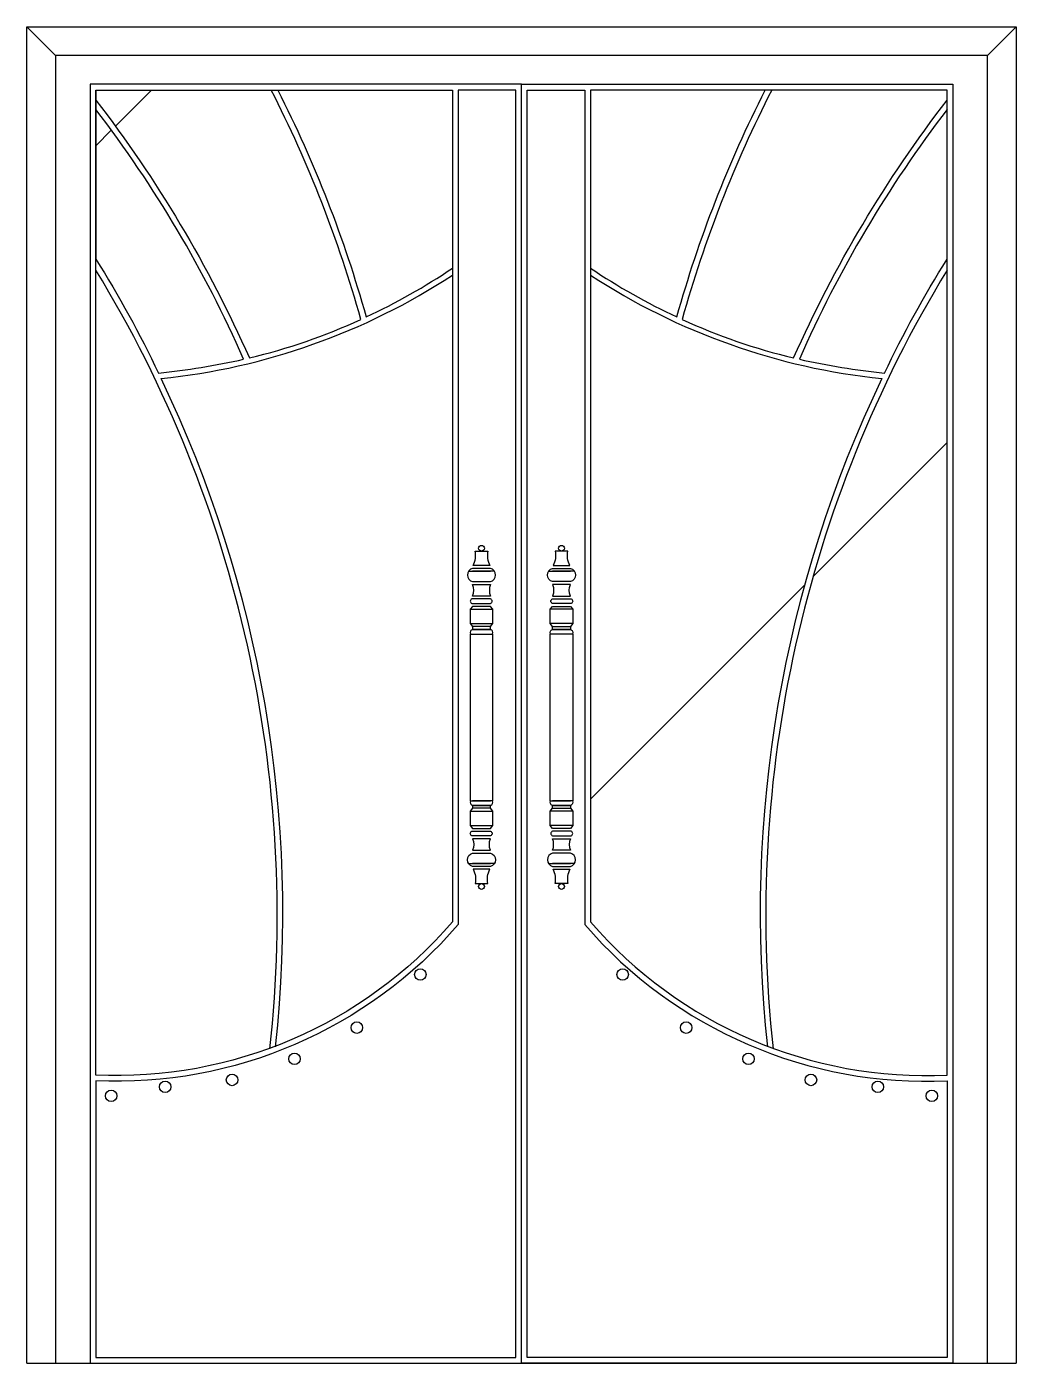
# Model space of a CAD drawing. Header units: metres. Extents: x 0 to 1548, y 0 to 2090.
import ezdxf

# ---------------------------------------------------------------- set-up
doc = ezdxf.new("R2010")
doc.units = ezdxf.units.M
for name, color, linetype in [('2', 2, 'Continuous'), ('3', 3, 'Continuous'), ('4', 4, 'Continuous'), ('7', 7, 'Continuous'), ('BH', 3, 'Continuous')]:
    doc.layers.add(name, color=color, linetype=linetype)

msp = doc.modelspace()

# ---------------------------------------------------------------- hatches: boundary and pattern name
at = {"layer": 'BH'}
h = msp.add_hatch(dxfattribs=at)
h.set_pattern_fill('AR-RROOF,_O', scale=400)
h.set_pattern_definition([(45, (0, 0), (-898, 898), [])])
h.paths.add_polyline_path([(348.27, 1572.16, 0.04), (486.63, 1616.84), (515.98, 1655.97, 0.05), (382.49, 1991), (108, 1991), (108, 1975.42, -0.06)])
h.paths.add_polyline_path([(486.63, 1616.84, 0.01), (522.67, 1632.34), (515.98, 1655.97)])
h.paths.add_polyline_path([(522.73, 1664.97), (666, 1856), (666, 1991), (392.61, 1991, -0.05)])
h.paths.add_polyline_path([(522.73, 1664.97), (530.95, 1636.15, 0.04), (666, 1712.46), (666, 1856)])
h.paths.add_polyline_path([(666, 1701.63, -0.05), (476.27, 1603.03), (288.16, 1352.21, -0.09), (400.36, 698.18), (508.33, 554.23, 0.08), (666, 690.06)])
h.paths.add_polyline_path([(476.27, 1603.03, -0.07), (210.2, 1539.82, -0.03), (288.16, 1352.21)])
h.paths.add_polyline_path([(108, 1960.73), (108, 1726.5, -0.03), (206.04, 1548.47, 0.03), (339.37, 1570.04, 0.06)])
h.paths.add_polyline_path([(108, 1709.65), (108, 1112), (281.84, 1343.79, 0.05)])
h.paths.add_polyline_path([(391.75, 709.67, 0.08), (281.84, 1343.79), (108, 1112), (108, 1088)])
h.paths.add_polyline_path([(108, 1088), (108, 450.56, 0.1), (380.41, 491.6, 0.03), (391.75, 709.67)])
h.paths.add_polyline_path([(389.36, 494.96, 0.05), (508.33, 554.23), (400.36, 698.18, -0.03)])
h.paths.add_polyline_path([(882, 690.06, 0.08), (1039.67, 554.23), (1147.64, 698.18, -0.09), (1259.84, 1352.21), (1071.73, 1603.03, -0.05), (882, 1701.63)])
h.paths.add_polyline_path([(1147.64, 698.18), (1039.67, 554.23, 0.05), (1158.64, 494.96, -0.03)])
h.paths.add_polyline_path([(1440, 1088), (1156.25, 709.67, 0.03), (1167.59, 491.6, 0.1), (1440, 450.56)])
h.paths.add_polyline_path([(1440, 1088), (1440, 1112), (1266.16, 1343.79, 0.08), (1156.25, 709.67)])
h.paths.add_polyline_path([(1440, 1709.65, 0.05), (1266.16, 1343.79), (1440, 1112)])
h.paths.add_polyline_path([(1259.84, 1352.21, -0.03), (1337.8, 1539.82, -0.07), (1071.73, 1603.03)])
h.paths.add_polyline_path([(1208.63, 1570.04, 0.03), (1341.96, 1548.47, -0.03), (1440, 1726.5), (1440, 1960.73, 0.06)])
h.paths.add_polyline_path([(1440, 1975.42), (1440, 1991), (1165.51, 1991, 0.05), (1032.02, 1655.97), (1061.37, 1616.84, 0.04), (1199.73, 1572.16, -0.06)])
h.paths.add_polyline_path([(1032.02, 1655.97), (1025.33, 1632.34, 0.01), (1061.37, 1616.84)])
h.paths.add_polyline_path([(882, 1712.46, 0.04), (1017.05, 1636.15), (1025.27, 1664.97), (882, 1856)])
h.paths.add_polyline_path([(1155.39, 1991), (882, 1991), (882, 1856), (1025.27, 1664.97, -0.05)])

# ---------------------------------------------------------------- linework, layer by layer
at = {"layer": '2'}
msp.add_line((0, 0), (1548, 0), dxfattribs=at)
at = {"layer": '3'}
for points in [[(675, 1991), (675, 685.97, -0.23), (108, 441.55, -0.23)], [(873, 1991), (873, 685.97, 0.23), (1440, 441.55, 0.23)]]:
    msp.add_lwpolyline(points, format="xyb", dxfattribs=at)
for points in [[(108, 441.55), (108, 9), (765, 9), (765, 1991), (675, 1991)], [(108, 1991), (108, 1726.5)], [(1440, 441.55), (1440, 9), (783, 9), (783, 1991), (873, 1991)]]:
    msp.add_lwpolyline(points, dxfattribs=at)
at = {"layer": '4'}
for p, q in [((45, 2045), (0, 2090)), ((1548, 2090), (1503, 2045))]:
    msp.add_line(p, q, dxfattribs=at)
msp.add_lwpolyline([(0, 0), (0, 2090), (1548, 2090), (1548, 0)], dxfattribs=at)
for points in [[(99, 2000), (99, 0), (774, 0), (774, 2000)], [(1449, 2000), (1449, 0), (774, 0), (774, 2000)]]:
    msp.add_lwpolyline(points, close=True, dxfattribs=at)
for points in [[(108, 450.56), (108, 1991), (666, 1991), (666, 690.06, -0.23)], [(1440, 450.56), (1440, 1991), (882, 1991), (882, 690.06, 0.23)]]:
    msp.add_lwpolyline(points, format="xyb", close=True, dxfattribs=at)
at = {"layer": '7'}
for p, q in [((691.12, 1238.47), (725.4, 1238.47)), ((731.78, 1238.47), (697.5, 1238.47)), ((816.22, 1238.47), (850.5, 1238.47)), ((856.88, 1238.47), (822.6, 1238.47)), ((693.9, 1179.07), (729, 1179.07)), ((854.1, 1179.07), (819, 1179.07)), ((693.9, 1156.57), (729, 1156.57)), ((725.4, 1152.07), (697.5, 1152.07)), ((854.1, 1156.57), (819, 1156.57)), ((822.6, 1152.07), (850.5, 1152.07)), ((694.16, 1140.37), (728.74, 1140.37)), ((697.5, 1147.57), (725.4, 1147.57)), ((725.4, 1147.57), (697.5, 1147.57)), ((853.84, 1140.37), (819.26, 1140.37)), ((822.6, 1147.57), (850.5, 1147.57)), ((850.5, 1147.57), (822.6, 1147.57)), ((694.16, 879.63), (725.4, 879.63)), ((728.74, 879.63), (697.5, 879.63)), ((819.26, 879.63), (850.5, 879.63)), ((853.84, 879.63), (822.6, 879.63)), ((693.9, 863.43), (729, 863.43)), ((725.4, 872.43), (697.5, 872.43)), ((697.5, 872.43), (725.4, 872.43)), ((725.4, 867.93), (697.5, 867.93)), ((854.1, 863.43), (819, 863.43)), ((850.5, 872.43), (822.6, 872.43)), ((822.6, 872.43), (850.5, 872.43)), ((822.6, 867.93), (850.5, 867.93)), ((693.9, 840.93), (729, 840.93)), ((854.1, 840.93), (819, 840.93)), ((691.12, 781.53), (725.4, 781.53)), ((731.78, 781.53), (697.5, 781.53)), ((816.22, 781.53), (850.5, 781.53)), ((856.88, 781.53), (822.6, 781.53))]:
    msp.add_line(p, q, dxfattribs=at)
msp.add_lwpolyline([(1503, 0), (1503, 2045), (45, 2045), (45, 0)], dxfattribs=at)
for points in [[(108, 1975.42, -0.06), (348.27, 1572.16, 0.05), (522.67, 1632.34, 0.05), (382.49, 1991, 0.05)], [(392.61, 1991, -0.05), (530.95, 1636.15, 0.04), (666, 1712.46, 0.04)], [(882, 1712.46, 0.04), (1017.05, 1636.15, -0.05), (1155.39, 1991)], [(1165.51, 1991, 0.05), (1025.33, 1632.34, 0.05), (1199.73, 1572.16, -0.06), (1440, 1975.42)], [(108, 1726.5, -0.03), (206.04, 1548.47, 0.03), (339.37, 1570.04, 0.06), (108, 1960.73, 0.06)], [(1440, 1960.73, 0.06), (1208.63, 1570.04, 0.03), (1341.96, 1548.47, -0.03), (1440, 1726.5)], [(389.36, 494.96, 0.14), (210.2, 1539.82, 0.12), (666, 1701.63, 0.12)], [(882, 1701.63, 0.12), (1337.8, 1539.82, 0.14), (1158.64, 494.96)], [(725.4, 1188.07, 0.74), (725.4, 1195.27), (696.5, 1195.27, 0.74), (696.5, 1188.07), (725.4, 1188.07)], [(822.6, 1188.07, -0.74), (822.6, 1195.27), (851.5, 1195.27, -0.74), (851.5, 1188.07), (822.6, 1188.07)], [(725.4, 831.93, -0.74), (725.4, 824.73), (696.5, 824.73, -0.74), (696.5, 831.93), (725.4, 831.93)], [(822.6, 831.93, 0.74), (822.6, 824.73), (851.5, 824.73, 0.74), (851.5, 831.93), (822.6, 831.93)]]:
    msp.add_lwpolyline(points, format="xyb", dxfattribs=at)
for points in [[(721.29, 1269.97, 0.17), (724.49, 1247.47), (698.41, 1247.47, 0.17), (701.61, 1269.97)], [(826.71, 1269.97, -0.17), (823.51, 1247.47), (849.59, 1247.47, -0.17), (846.39, 1269.97)], [(697.5, 1242.97, 0.79), (697.5, 1222.27), (725.4, 1222.27, 0.79), (725.4, 1242.97)], [(850.5, 1242.97, -0.79), (850.5, 1222.27), (822.6, 1222.27, -0.79), (822.6, 1242.97)], [(697.5, 1217.77), (725.4, 1217.77, 0.19), (725.4, 1199.77), (697.5, 1199.77, 0.19)], [(850.5, 1217.77), (822.6, 1217.77, -0.19), (822.6, 1199.77), (850.5, 1199.77, -0.19)], [(694.16, 879.63, 0.45), (697.5, 872.43), (697.5, 867.93), (693.9, 863.43), (693.9, 840.93), (697.5, 836.43), (725.4, 836.43), (729, 840.93), (729, 863.43), (725.4, 867.93), (725.4, 872.43, 0.45), (728.74, 879.63), (729, 879.63), (729, 1140.37), (728.71, 1140.37, 0.46), (725.4, 1147.57), (725.4, 1152.07), (729, 1156.57), (729, 1179.07), (725.4, 1183.57), (697.5, 1183.57), (693.9, 1179.07), (693.9, 1156.57), (697.5, 1152.07), (697.5, 1147.57, 0.45), (694.16, 1140.37), (693.9, 1140.37), (693.9, 879.63)], [(853.84, 879.63, -0.45), (850.5, 872.43), (850.5, 867.93), (854.1, 863.43), (854.1, 840.93), (850.5, 836.43), (822.6, 836.43), (819, 840.93), (819, 863.43), (822.6, 867.93), (822.6, 872.43, -0.45), (819.26, 879.63), (819, 879.63), (819, 1140.37), (819.29, 1140.37, -0.46), (822.6, 1147.57), (822.6, 1152.07), (819, 1156.57), (819, 1179.07), (822.6, 1183.57), (850.5, 1183.57), (854.1, 1179.07), (854.1, 1156.57), (850.5, 1152.07), (850.5, 1147.57, -0.45), (853.84, 1140.37), (854.1, 1140.37), (854.1, 879.63)], [(697.5, 802.23), (725.4, 802.23, -0.19), (725.4, 820.23), (697.5, 820.23, -0.19)], [(850.5, 802.23), (822.6, 802.23, 0.19), (822.6, 820.23), (850.5, 820.23, 0.19)], [(697.5, 777.03, -0.79), (697.5, 797.73), (725.4, 797.73, -0.79), (725.4, 777.03)], [(850.5, 777.03, 0.79), (850.5, 797.73), (822.6, 797.73, 0.79), (822.6, 777.03)], [(721.29, 750.03, -0.17), (724.49, 772.53), (698.41, 772.53, -0.17), (701.61, 750.03)], [(826.71, 750.03, 0.17), (823.51, 772.53), (849.59, 772.53, 0.17), (846.39, 750.03)]]:
    msp.add_lwpolyline(points, format="xyb", close=True, dxfattribs=at)
for centre, radius in [((711.45, 1274.49), 4.52), ((836.55, 1274.49), 4.52), ((711.45, 745.51), 4.52), ((836.55, 745.51), 4.52), ((615.79, 608), 9), ((932.21, 608), 9), ((516.44, 524.89), 9), ((1031.56, 524.89), 9), ((418.84, 476.15), 9), ((1129.16, 476.15), 9), ((216.67, 432.18), 9), ((321.24, 443.07), 9), ((1226.76, 443.07), 9), ((1331.33, 432.18), 9), ((132.06, 418.25), 9), ((1415.94, 418.25), 9)]:
    msp.add_circle(centre, radius, dxfattribs=at)
for centre, start, end in [((-1543.1, 700.9), 353.79, 31.42), ((3091.1, 700.9), 148.58, 186.21)]:
    msp.add_arc(centre, 1934.87, start, end, dxfattribs=at)

doc.saveas('drawing.dxf')
